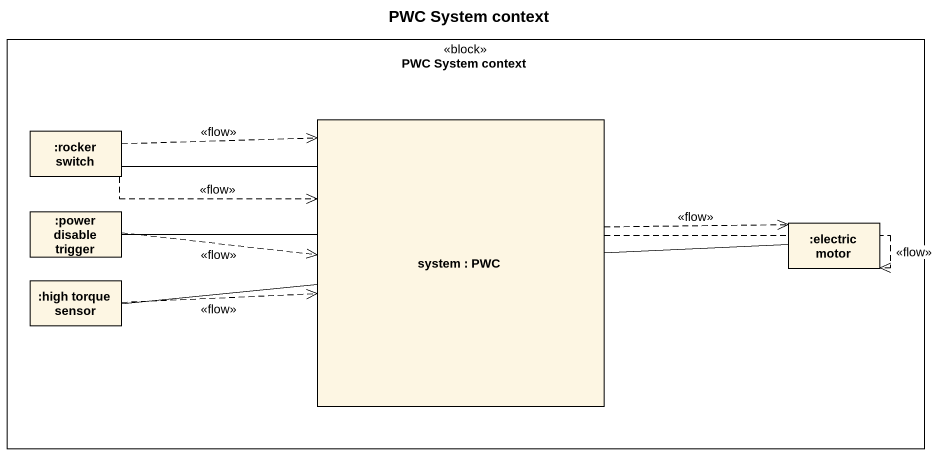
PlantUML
@startuml
title PWC System context
rectangle "PWC System context" as PWC_System_context <<block>> {
  rectangle ":rocker switch" as rocker_switch
  rectangle "system : PWC" as system
  rectangle ":power disable trigger" as power_disable_trigger
  rectangle ":electric motor" as electric_motor
  rectangle ":high torque sensor" as high_torque_sensor
}
rocker_switch .right.> system : <<flow>>
rocker_switch .right.> system : <<flow>>
rocker_switch -right- system
system .right.> electric_motor : <<flow>>
system .right.> electric_motor : <<flow>>
system -right- electric_motor
power_disable_trigger .right.> system : <<flow>>
power_disable_trigger -right- system
high_torque_sensor .right.> system : <<flow>>
high_torque_sensor -right- system
@enduml
